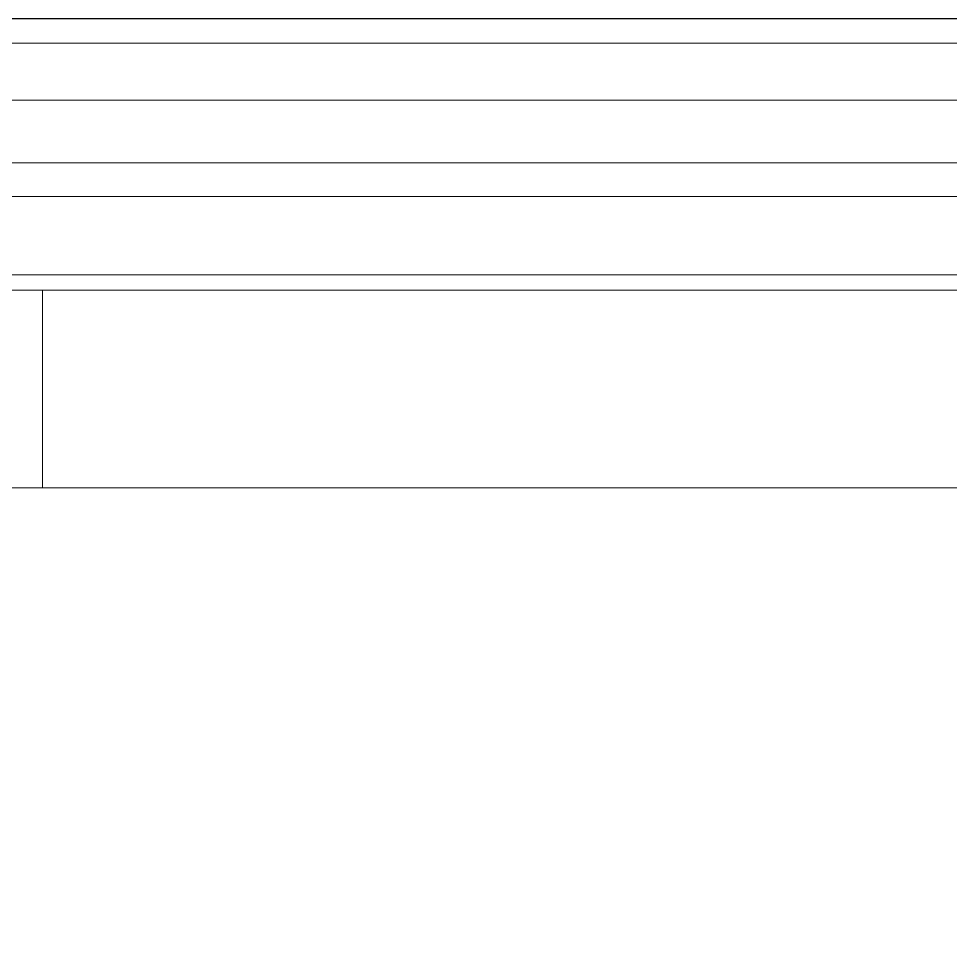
# Model space of a CAD drawing. Header units: millimetres. Extents: x -667 to -468, y -723 to -475.
# Drawn here: x -570.357 to -568.47, y -488.479 to -486.595 of the extents above; entities that cross this region are included whole.
import ezdxf

# ---------------------------------------------------------------- set-up
doc = ezdxf.new("R2010")
doc.units = ezdxf.units.MM
doc.layers.get('0').update_dxf_attribs({"lineweight": 9})
doc.layers.add('dinding', color=36, linetype='Continuous', lineweight=9)

msp = doc.modelspace()

# ---------------------------------------------------------------- linework, layer by layer
at = {"lineweight": 30}
msp.add_lwpolyline([(-570.5133, -486.5949), (-563.4761, -486.5949), (-563.4761, -490.0449), (-563.4511, -490.0449), (-563.4511, -490.1449), (-563.4761, -490.1449), (-563.4761, -496.0449)], dxfattribs=at)
at = {"layer": 'dinding'}
for p, q in [((-570.5133, -486.5949), (-566.6511, -486.5949)), ((-574.6011, -486.6449), (-566.6511, -486.6449)), ((-574.4646, -486.7599), (-566.6511, -486.7599)), ((-574.3581, -486.8868), (-566.6511, -486.8868)), ((-574.3581, -486.9549), (-566.6511, -486.9549)), ((-574.2252, -487.1134), (-566.6511, -487.1134)), ((-570.8931, -487.1449), (-570.3091, -487.1449)), ((-570.3091, -487.5449), (-570.3091, -487.1449)), ((-570.3091, -487.1449), (-567.8931, -487.1449)), ((-570.3091, -487.5449), (-570.4179, -487.5449)), ((-570.3091, -487.5449), (-567.8931, -487.5449))]:
    msp.add_line(p, q, dxfattribs=at)

doc.saveas('drawing.dxf')
